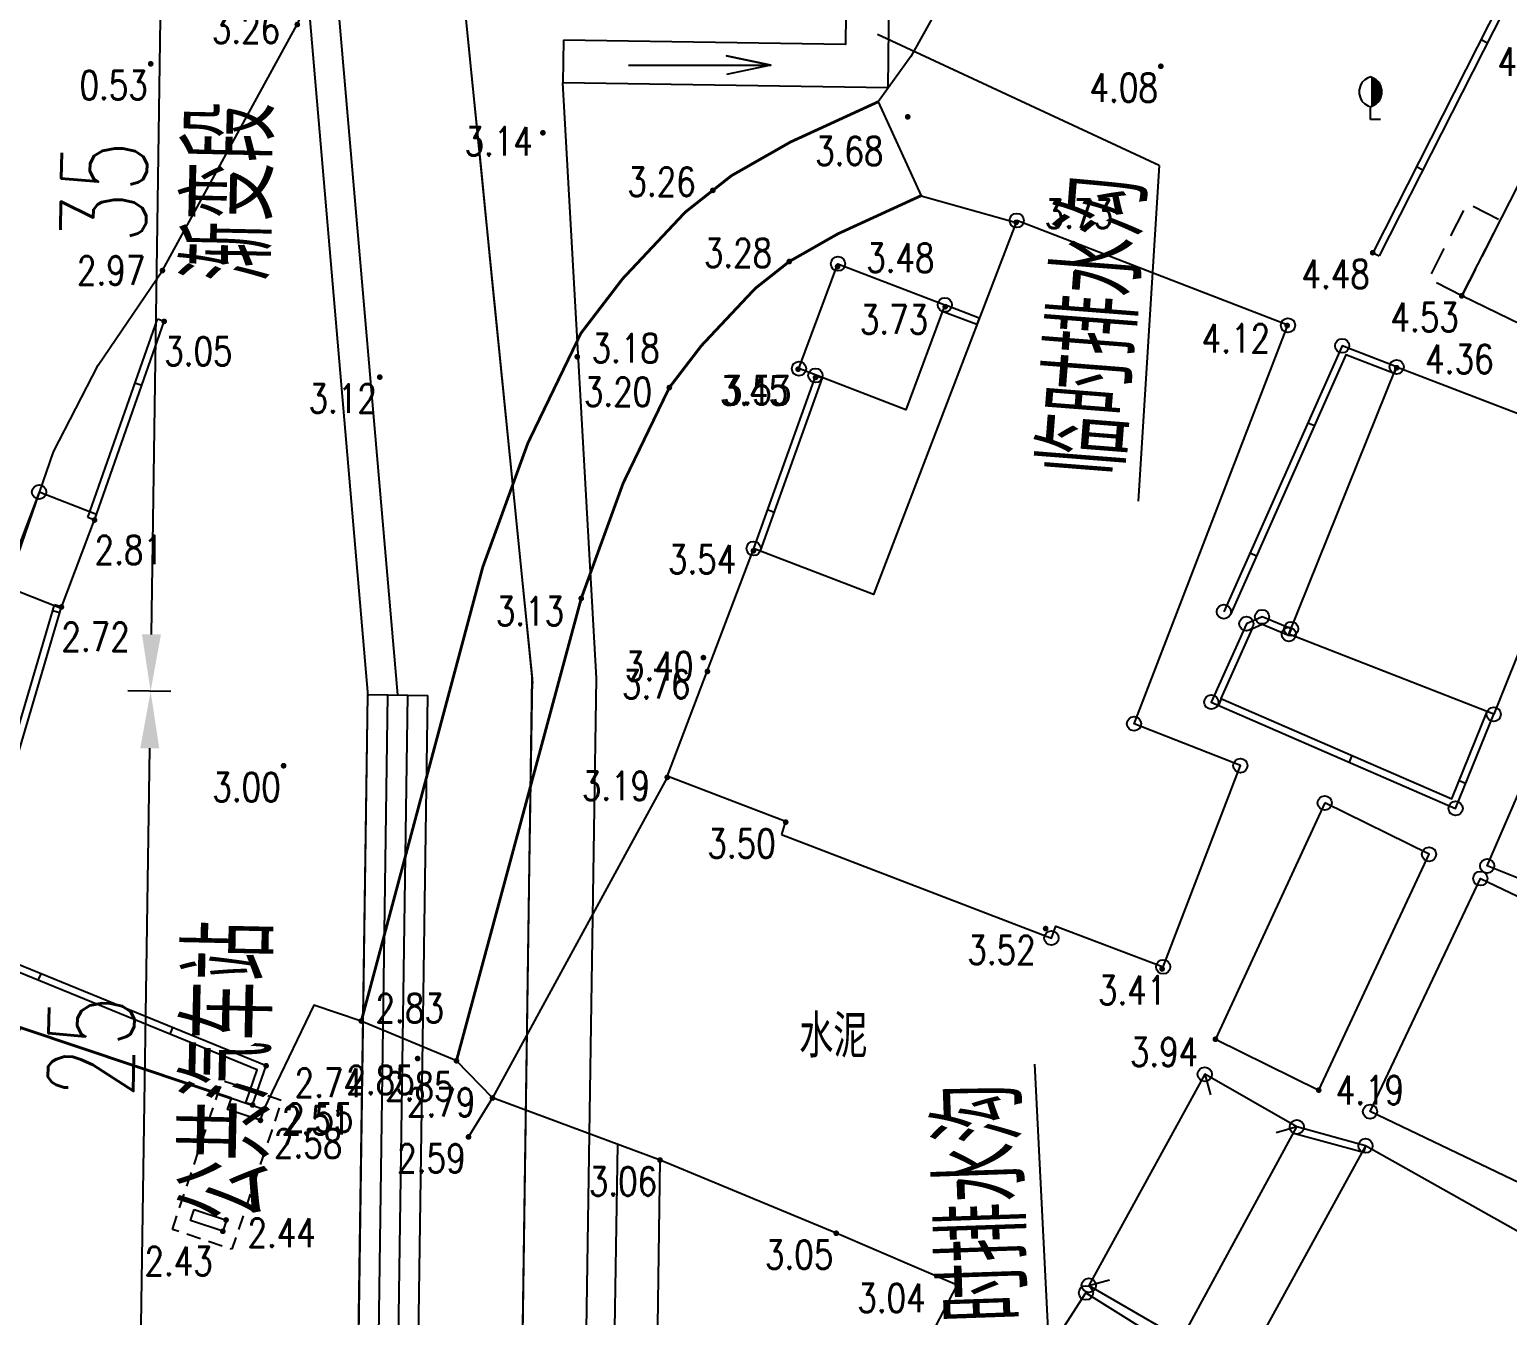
# Model space of a CAD drawing. Extents: x 500036 to 1001740, y 2543128 to 5086681.
# Drawn here: x 500801.1 to 500852.9, y 2544296.9 to 2544342 of the extents above; entities that cross this region are included whole.
import ezdxf
from ezdxf.enums import TextEntityAlignment as Align

# ---------------------------------------------------------------- set-up
doc = ezdxf.new("R2010")
doc.units = 0
doc.header["$LTSCALE"] = 0.5
for name, pattern in [('X14', [1.6, 1, -0.6]), ('X2', [10, 8, -2]), ('X5', [3, 2, -1])]:
    doc.linetypes.add(name, pattern=pattern)
doc.layers.get('0').update_dxf_attribs({"linetype": 'CONTINUOUS', "lineweight": 5})
doc.layers.get('Defpoints').update_dxf_attribs({"linetype": 'CONTINUOUS'})
for name, color, linetype in [('0-文字', 7, 'CONTINUOUS'), ('1-村民住宅', 7, 'CONTINUOUS'), ('GCD', 8, 'CONTINUOUS'), ('LJBX', 7, 'CONTINUOUS'), ('SPX', 4, 'CONTINUOUS'), ('分隔带', 3, 'CONTINUOUS'), ('地形图', 8, 'CONTINUOUS'), ('桥梁', 6, 'CONTINUOUS'), ('流水线', 5, 'CONTINUOUS'), ('路基边线', 1, 'CONTINUOUS'), ('路面边线', 7, 'CONTINUOUS')]:
    doc.layers.add(name, color=color, linetype=linetype)
doc.layers.add('标注', color=4, linetype='CONTINUOUS', lineweight=15)
doc.styles.add('HZ', font='romans.shx', dxfattribs={"width": 0.8, "bigfont": 'hztxt.shx'})
doc.styles.get("Standard").update_dxf_attribs({"font": 'simplex1.shx', "width": 0.7, "bigfont": 'hztxt.shx'})
doc.linetypes.add('10421', pattern='A,2,[150,AAA.SHX,S=1,R=0,X=0,Y=1],1e-11', length=2)
doc.linetypes.add('10422', pattern='A,2,[150,AAA.SHX,S=1,R=0,X=0,Y=1],2,[177,AAA.SHX,S=1,R=0,X=0,Y=0.8],1e-09', length=4)
doc.linetypes.add('1161', pattern='A,0,[149,AAA.SHX,S=0.15,R=0,X=0,Y=0],-1.6', length=1.6)
doc.dimstyles.new('比例1000', dxfattribs={"dimtxt": 3, "dimasz": 2, "dimexe": 0.8, "dimexo": 0.8, "dimgap": 0.4, "dimtad": 1, "dimdsep": 46, "dimtxsty": 'Standard', "dimcen": 0.09, "dimclrd": 256, "dimclre": 256, "dimclrt": 7, "dimadec": 0, "dimazin": 0, "dimtfac": 1, "dimtix": 1, "dimtmove": 0, "dimatfit": 3, "dimfxl": 0, "dimtolj": 1, "dimtzin": 0, "dimarcsym": 0})

# ---------------------------------------------------------------- blocks, each defined once
blk = doc.blocks.new('*D10')
at = {"layer": 'Defpoints', "color": 0}
for p in [(500805.842, 2544353.813), (500807.347, 2544353.791), (500806.827, 2544318.794)]:
    blk.add_point(p, dxfattribs=at)
at = {"layer": '标注', "lineweight": -2}
for p, q in [((500806.547, 2544353.802), (500805.042, 2544353.825)), ((500805.352, 2544320.817), (500805.812, 2544351.813)), ((500806.028, 2544318.806), (500804.523, 2544318.829))]:
    blk.add_line(p, q, dxfattribs=at)
at = {"layer": '标注'}
for points in [[(500805.479, 2544351.818), (500806.146, 2544351.808), (500805.842, 2544353.813)], [(500805.019, 2544320.821), (500805.685, 2544320.812), (500805.322, 2544318.817)]]:
    blk.add_solid(points, dxfattribs=at)
at = {"layer": '标注', "color": 7, "insert": (500803.682, 2544336.343), "char_height": 3, "attachment_point": 5, "rotation": 89.1494}
blk.add_mtext('\\A1;35', dxfattribs=at)
blk = doc.blocks.new('*D13')
at = {"layer": 'Defpoints', "color": 0}
for p in [(500805.322, 2544318.817), (500806.827, 2544318.794), (500806.456, 2544293.797)]:
    blk.add_point(p, dxfattribs=at)
at = {"layer": '标注', "lineweight": -2}
for p, q in [((500806.028, 2544318.806), (500804.523, 2544318.829)), ((500804.981, 2544295.819), (500805.293, 2544316.817)), ((500805.656, 2544293.809), (500804.151, 2544293.831))]:
    blk.add_line(p, q, dxfattribs=at)
at = {"layer": '标注'}
for points in [[(500804.96, 2544316.822), (500805.626, 2544316.812), (500805.322, 2544318.817)], [(500804.648, 2544295.824), (500805.314, 2544295.814), (500804.951, 2544293.82)]]:
    blk.add_solid(points, dxfattribs=at)
at = {"layer": '标注', "color": 7, "insert": (500803.237, 2544306.346), "char_height": 3, "attachment_point": 5, "rotation": 89.1494}
blk.add_mtext('\\A1;25', dxfattribs=at)
blk = doc.blocks.new('*D18')
at = {"layer": 'Defpoints', "color": 0, "linetype": 'ByBlock'}
for p in [(500795.244, 2544494.72), (500765.209, 2544215.553), (500795.314, 2544209.967), (500817.01, 2544201.398), (500790.911, 2544194.774)]:
    blk.add_point(p, dxfattribs=at)
at = {"layer": '标注', "linetype": 'ByBlock', "lineweight": -2}
blk.add_arc((500791.109, 2544208.475), 4.461, 10.6219, 63.2673, dxfattribs=at)
at = {"layer": '标注', "linetype": 'ByBlock'}
for points in [[(500793.037, 2544212.136), (500793.195, 2544212.784), (500791.174, 2544212.936)], [(500795.827, 2544209.284), (500795.161, 2544209.311), (500795.413, 2544207.299)]]:
    blk.add_solid(points, dxfattribs=at)
at = {"layer": '标注', "color": 7, "linetype": 'ByBlock', "insert": (500796.193, 2544212.299), "char_height": 3, "attachment_point": 5, "rotation": 306.9446}
blk.add_mtext('\\A1;104°', dxfattribs=at)
blk = doc.blocks.new('*D33')
at = {"layer": 'Defpoints', "color": 0}
for p in [(500795.428, 2544508.137), (500796.374, 2544402.498), (500771.353, 2544398.58), (500816.348, 2544397.93), (500790.78, 2544186.224)]:
    blk.add_point(p, dxfattribs=at)
at = {"layer": '标注', "lineweight": -2}
blk.add_arc((500793.842, 2544398.255), 4.941, 22.5256, 65.82, dxfattribs=at)
at = {"layer": '标注'}
for points in [[(500795.793, 2544402.438), (500795.938, 2544403.088), (500793.913, 2544403.196)], [(500798.733, 2544400.211), (500798.078, 2544400.086), (500798.782, 2544398.184)]]:
    blk.add_solid(points, dxfattribs=at)
at = {"layer": '标注', "color": 7, "insert": (500798.748, 2544403.022), "char_height": 3, "attachment_point": 5, "rotation": 314.1728}
blk.add_mtext('\\A1;90°', dxfattribs=at)
blk = doc.blocks.new('V4')
for p, q in [((-0.0007, 0.0024), (-0.0008, 0.0021)), ((-0.0008, 0.0021), (-0.0008, 0.0018)), ((-0.0006, 0.0026), (-0.0007, 0.0024)), ((-0.0004, 0.0028), (-0.0006, 0.0026)), ((-0.0002, 0.0029), (-0.0004, 0.0028)), ((0, 0.003), (-0.0002, 0.0029)), ((0.0002, 0.0029), (0, 0.003)), ((0.0001, 0.0029), (0.0001, 0.001)), ((0.0002, 0.0029), (0.0002, 0.001)), ((0.0004, 0.0028), (0.0002, 0.0029)), ((0.0003, 0.0028), (0.0003, 0.0011)), ((0.0004, 0.0028), (0.0004, 0.0011)), ((0.0006, 0.0026), (0.0004, 0.0028)), ((0.0005, 0.0027), (0.0005, 0.0012)), ((0.0006, 0.0026), (0.0006, 0.0013)), ((0.0007, 0.0024), (0.0006, 0.0026)), ((0.0007, 0.0024), (0.0007, 0.0015)), ((0.0008, 0.0021), (0.0007, 0.0024)), ((0.0008, 0.0018), (0.0008, 0.0021)), ((-0.0008, 0.0018), (-0.0007, 0.0015)), ((-0.0007, 0.0015), (-0.0006, 0.0013)), ((-0.0006, 0.0013), (-0.0004, 0.0011)), ((-0.0004, 0.0011), (-0.0002, 0.001)), ((0.0002, 0.001), (0.0004, 0.0011)), ((0.0004, 0.0011), (0.0006, 0.0013)), ((0.0006, 0.0013), (0.0007, 0.0015)), ((0.0007, 0.0015), (0.0008, 0.0018)), ((-0.0002, 0.001), (0, 0.0009)), ((0, 0.0009), (0.0002, 0.001)), ((0, 0), (0, 0.0009)), ((0.0007, 0), (0, 0)), ((0, 0), (0, 0))]:
    blk.add_line(p, q)
blk = doc.blocks.new('GC200')
at = {"linetype": 'Continuous', "const_width": 0.2, "flags": 128}
blk.add_lwpolyline([(-0.1, 0, 1), (0.1, 0, 1)], format="xyb", close=True, dxfattribs=at)

msp = doc.modelspace()

# ---------------------------------------------------------------- linework, layer by layer
at = {"layer": '1-村民住宅', "linetype": 'ByBlock'}
msp.add_line((500812.953, 2544318.657), (500810.383, 2544348.731), dxfattribs=at)
at = {"layer": 'LJBX', "flags": 128}
msp.add_lwpolyline([(500814.232, 2544251.444), (500814.275, 2544254.443), (500814.319, 2544257.443), (500814.362, 2544260.443), (500814.405, 2544263.442), (500814.57, 2544266.434), (500814.811, 2544269.411), (500815.145, 2544272.363), (500815.581, 2544275.285), (500816.28, 2544279.776), (500817.563, 2544288.019), (500818.332, 2544292.965), (500818.546, 2544307.738), (500818.618, 2544312.73), (500818.716, 2544319.271), (500818.379, 2544322.605), (500817.798, 2544328.407), (500817.275, 2544333.62), (500816.915, 2544337.219), (500816.608, 2544340.281), (500816.464, 2544341.712)], dxfattribs=at)
at = {"layer": 'SPX'}
for p, q in [((500819.805, 2544341.664), (500819.782, 2544340.164)), ((500821.554, 2544292.531), (500821.713, 2544302.919)), ((500823.052, 2544292.403), (500823.204, 2544302.366))]:
    msp.add_line(p, q, dxfattribs=at)
at = {"layer": 'SPX', "flags": 128}
for points in [[(500831.521, 2544369.509), (500831.185, 2544339.991), (500819.782, 2544340.164)], [(500815.933, 2544369.126), (500830.014, 2544368.916), (500829.702, 2544341.514), (500819.805, 2544341.664)]]:
    msp.add_lwpolyline(points, dxfattribs=at)
msp.add_lwpolyline([(500816.49, 2544251.913), (500816.538, 2544254.913), (500816.587, 2544257.912), (500816.636, 2544260.912), (500816.629, 2544261.629, -0.034784), (500817.702, 2544274.369), (500820.555, 2544292.616), (500820.962, 2544319.276), (500819.782, 2544340.164)], format="xyb", dxfattribs=at)
at = {"layer": '分隔带'}
msp.add_line((500813.998, 2544318.691), (500811.247, 2544350.541), dxfattribs=at)
at = {"layer": '地形图', "linetype": 'Continuous'}
for p, q in [((500852.005, 2544341.69), (500852.228, 2544341.576)), ((500849.739, 2544337.233), (500849.962, 2544337.119)), ((500848.202, 2544334.209), (500848.425, 2544334.096)), ((500805.798, 2544331.799), (500805.562, 2544331.882)), ((500834.399, 2544331.917), (500834.309, 2544331.684)), ((500849.04, 2544330.2), (500848.95, 2544329.967)), ((500805.009, 2544329.547), (500804.773, 2544329.629)), ((500828.65, 2544329.9), (500828.885, 2544329.816)), ((500845.93, 2544328.243), (500846.159, 2544328.141)), ((500803.356, 2544324.828), (500803.12, 2544324.911)), ((500826.967, 2544325.192), (500827.202, 2544325.108)), ((500843.898, 2544323.675), (500844.127, 2544323.573)), ((500802.192, 2544321.777), (500801.952, 2544321.848)), ((500802.131, 2544321.57), (500801.891, 2544321.641)), ((500845.34, 2544321.01), (500845.245, 2544320.779)), ((500842.801, 2544318.327), (500842.9, 2544318.556)), ((500847.385, 2544316.331), (500847.485, 2544316.56)), ((500851.463, 2544315.579), (500851.231, 2544315.673)), ((500801.465, 2544308.909), (500801.371, 2544308.678)), ((500806.094, 2544307.019), (500806, 2544306.787)), ((500808.901, 2544304.302), (500808.665, 2544304.383)), ((500847.95, 2544302.87), (500847.884, 2544302.629))]:
    msp.add_line(p, q, dxfattribs=at)
at = {"layer": '地形图'}
for p, q in [((500842.31, 2544305.38), (500842.513, 2544304.658)), ((500845.54, 2544303.53), (500844.818, 2544303.325)), ((500838.24, 2544297.97), (500838.963, 2544298.171))]:
    msp.add_line(p, q, dxfattribs=at)
at = {"layer": '地形图', "linetype": '10421', "elevation": 1.608, "flags": 128}
msp.add_lwpolyline([(500862.838, 2544383.764), (500849.873, 2544390.808), (500846.912, 2544392.003), (500842.435, 2544393.883), (500835.403, 2544396.489), (500825.81, 2544400.481), (500824.724, 2544400.999), (500823.871, 2544401.529), (500818.49, 2544405.717), (500817.006, 2544406.688), (500815.89, 2544407.249), (500809.774, 2544409.971), (500809.046, 2544410.1), (500808.301, 2544409.864), (500798.477, 2544400.156), (500787.89, 2544390.853), (500778.257, 2544382.405), (500775.173, 2544378.497), (500773.533, 2544375.484), (500772.246, 2544372.09), (500769.999, 2544365.918), (500769.488, 2544362.749), (500769.488, 2544362.749), (500769.295, 2544359.961), (500770.766, 2544350.915), (500771.216, 2544349.569), (500771.6, 2544348.604), (500772.591, 2544347.544), (500774.264, 2544346.135), (500779.556, 2544342.391), (500782.14, 2544340.686), (500791.823, 2544336.314), (500792.144, 2544335.952), (500792.361, 2544335.45), (500792.415, 2544334.807), (500792.291, 2544333.852), (500788.186, 2544319.304), (500788.225, 2544318.119), (500788.69, 2544317.289), (500794.793, 2544312.859), (500796.661, 2544311.334), (500797.758, 2544311.271), (500798.257, 2544311.43), (500798.573, 2544312.214), (500800.317, 2544322.567), (500801.915, 2544327.216), (500803.487, 2544330.264), (500805.737, 2544333.583), (500810.47, 2544342.214), (500812.261, 2544345.879), (500816.075, 2544354.173), (500816.626, 2544354.829), (500817.243, 2544355.253), (500817.843, 2544355.272), (500818.449, 2544355.084), (500821.652, 2544353.077), (500822.948, 2544352.146), (500824.781, 2544350.778), (500829.43, 2544346.803), (500830.76, 2544346.134), (500832.047, 2544346.373), (500833.135, 2544347.072), (500834.942, 2544348.807), (500842.144, 2544356.272), (500843.276, 2544357.582), (500843.495, 2544358.056), (500843.632, 2544358.703), (500843.678, 2544359.499), (500843.244, 2544360.556), (500842.881, 2544361.615), (500843.064, 2544362.655), (500844.286, 2544363.97), (500845.886, 2544365.64), (500847.142, 2544366.099), (500852.175, 2544367.081), (500856.478, 2544368.293), (500859.066, 2544369.285), (500864.395, 2544371.777), (500866.668, 2544373.947), (500867.522, 2544378.827), (500866.35, 2544381.545), (500864.57, 2544383.045)], close=True, dxfattribs=at)
at = {"layer": '地形图', "linetype": '1161', "flags": 128}
for points in [[(500835.427, 2544348.083), (500833.123, 2544345.786), (500833.122, 2544343.12), (500832, 2544341.088), (500830.845, 2544339.502), (500832.356, 2544336.21), (500835.692, 2544335.27)], [(500823.451, 2544315.799), (500817.319, 2544304.547), (500816.053, 2544305.853), (500812.715, 2544307.248), (500811.046, 2544307.808), (500809.293, 2544304.154)]]:
    msp.add_lwpolyline(points, dxfattribs=at)
at = {"layer": '地形图', "linetype": 'Continuous', "flags": 128}
for points in [[(500855.829, 2544341.51), (500852.689, 2544343.035), (500848.202, 2544334.209)], [(500855.72, 2544341.285), (500852.801, 2544342.703), (500848.425, 2544334.096)], [(500803.12, 2544324.911), (500805.562, 2544331.882)], [(500808.665, 2544304.383), (500809.062, 2544305.537), (500798.415, 2544309.885), (500801.952, 2544321.848)]]:
    msp.add_lwpolyline(points, dxfattribs=at)
for points in [[(500858.411, 2544329.258), (500851.327, 2544332.696), (500855.829, 2544341.51), (500862.84, 2544337.929)], [(500808.155, 2544304.536), (500809.293, 2544304.154), (500809.163, 2544303.766), (500808.025, 2544304.147)]]:
    msp.add_lwpolyline(points, close=True, dxfattribs=at)
at = {"layer": '地形图', "linetype": 'X2', "const_width": 0.1, "flags": 128}
msp.add_lwpolyline([(500812.715, 2544307.248), (500816.975, 2544323.172), (500818.562, 2544327.534), (500820.422, 2544331.384), (500821.883, 2544333.293), (500824.082, 2544335.632), (500825.702, 2544336.911), (500827.778, 2544338.094), (500830.845, 2544339.502)], dxfattribs=at)
at = {"layer": '地形图', "linetype": 'Continuous', "const_width": 0.1, "elevation": 2.849, "flags": 128}
msp.add_lwpolyline([(500816.053, 2544305.853), (500820.432, 2544322.079), (500821.903, 2544326.123), (500823.523, 2544329.476), (500824.648, 2544330.946), (500826.537, 2544332.955), (500827.732, 2544333.899), (500829.434, 2544334.869), (500832.356, 2544336.21)], dxfattribs=at)
at = {"layer": '地形图', "linetype": 'X5', "flags": 128}
msp.add_lwpolyline([(500851.327, 2544332.696), (500850.169, 2544333.287), (500851.524, 2544335.939), (500852.681, 2544335.348)], close=True, dxfattribs=at)
at = {"layer": '地形图', "linetype": 'Continuous'}
for points in [[(500827.46, 2544313.79), (500836.93, 2544310.16), (500837.089, 2544310.578), (500840.85, 2544309.15), (500843.56, 2544316.21), (500839.83, 2544317.68), (500845.23, 2544331.66), (500835.71, 2544335.34), (500830.683, 2544322.22), (500826.48, 2544323.83), (500823.45, 2544315.85), (500827.6, 2544314.26)], [(500828.07, 2544330.14), (500829.44, 2544333.82), (500833.19, 2544332.38), (500831.82, 2544328.7)], [(500845.26, 2544320.82), (500849.04, 2544330.2), (500856.23, 2544327.44), (500852.45, 2544318.01)], [(500801.41, 2544325.81), (500800.17, 2544322.53), (500802.18, 2544321.74), (500803.42, 2544325.02)], [(500846.52, 2544314.9), (500842.682, 2544306.609), (500846.308, 2544304.824), (500850.18, 2544313.1)], [(500856.15, 2544300.22), (500848.11, 2544304.07), (500851.98, 2544312.25), (500860.02, 2544308.41)], [(500843.59, 2544294.92), (500850.93, 2544290.76), (500855.3, 2544298.74), (500847.95, 2544302.87)], [(500832.69, 2544289.24), (500838.14, 2544297.71), (500841.26, 2544295.76), (500835.81, 2544287.29)]]:
    msp.add_lwpolyline(points, close=True, dxfattribs=at)
for points in [[(500834.309, 2544331.684), (500833.101, 2544332.147)], [(500834.399, 2544331.917), (500833.19, 2544332.38)], [(500849.04, 2544330.2), (500847.13, 2544330.94), (500842.98, 2544321.61)], [(500848.95, 2544329.967), (500847.262, 2544330.621), (500843.208, 2544321.508)], [(500828.65, 2544329.9), (500826.48, 2544323.83)], [(500828.885, 2544329.816), (500826.715, 2544323.746)], [(500845.34, 2544321.01), (500844.32, 2544321.43), (500843.77, 2544321.19), (500842.54, 2544318.44), (500851.11, 2544314.71), (500852.45, 2544318.01)], [(500845.245, 2544320.779), (500844.323, 2544321.158), (500843.959, 2544321), (500842.871, 2544318.568), (500850.975, 2544315.042), (500852.218, 2544318.104)], [(500858.323, 2544315.163), (500860.37, 2544320.21), (500864.19, 2544318.67), (500860.43, 2544309.4), (500856.61, 2544310.94), (500852.22, 2544312.69), (500854.04, 2544316.9), (500858.323, 2544315.163)], [(500841.49, 2544296.08), (500845.54, 2544303.53), (500842.31, 2544305.38), (500838.24, 2544297.97), (500841.49, 2544296.08)], [(500847.884, 2544302.629), (500845.474, 2544303.289)], [(500847.95, 2544302.87), (500845.54, 2544303.53)]]:
    msp.add_lwpolyline(points, dxfattribs=at)
at = {"layer": '地形图', "linetype": 'Continuous', "flags": 128}
for points, elevation in [([(500803.356, 2544324.828), (500805.798, 2544331.799)], 2.809), ([(500808.901, 2544304.302), (500809.375, 2544305.679), (500798.718, 2544310.031), (500802.192, 2544321.777)], 2.576)]:
    msp.add_lwpolyline(points, dxfattribs=dict(at, elevation=elevation))
at = {"layer": '地形图', "linetype": 'Continuous', "const_width": 0.1, "flags": 128}
msp.add_lwpolyline([(500795.588, 2544297.774), (500800.754, 2544307.018), (500808.155, 2544304.536)], dxfattribs=at)
at = {"layer": '地形图', "linetype": 'X14', "flags": 128}
msp.add_lwpolyline([(500806.085, 2544299.937), (500807.84, 2544305.169), (500809.926, 2544304.469), (500808.171, 2544299.237)], close=True, dxfattribs=at)
at = {"layer": '地形图', "linetype": '10422', "flags": 128}
msp.add_lwpolyline([(500830.258, 2544291.497), (500833.619, 2544297.981), (500829.379, 2544299.8), (500823.196, 2544302.369), (500817.319, 2544304.547), (500816.475, 2544303.181)], dxfattribs=at)
at = {"layer": '地形图', "linetype": 'Continuous', "elevation": 2.43, "flags": 128}
msp.add_lwpolyline([(500806.849, 2544300.64), (500807.986, 2544300.258), (500807.856, 2544299.87), (500806.718, 2544300.252)], close=True, dxfattribs=at)
at = {"layer": '地形图'}
for centre in [(500835.71, 2544335.34), (500829.44, 2544333.82), (500833.19, 2544332.38), (500845.23, 2544331.66), (500847.13, 2544330.94), (500828.07, 2544330.14), (500828.65, 2544329.9), (500849.04, 2544330.2), (500801.41, 2544325.81), (500826.48, 2544323.83), (500842.98, 2544321.61), (500843.77, 2544321.19), (500844.32, 2544321.43), (500845.34, 2544321.01), (500845.26, 2544320.82), (500842.54, 2544318.44), (500852.45, 2544318.01), (500839.83, 2544317.68), (500843.56, 2544316.21), (500846.52, 2544314.9), (500851.11, 2544314.71), (500850.18, 2544313.1), (500852.22, 2544312.69), (500851.98, 2544312.25), (500836.93, 2544310.16), (500840.85, 2544309.15), (500842.31, 2544305.38), (500848.11, 2544304.07), (500845.54, 2544303.53), (500847.95, 2544302.87), (500838.14, 2544297.71), (500838.24, 2544297.97)]:
    msp.add_circle(centre, 0.25, dxfattribs=at)
at = {"layer": '桥梁', "color": 7}
for p, q in [((500840.706, 2544337.272), (500830.826, 2544341.861)), ((500840.706, 2544337.272), (500839.968, 2544325.488)), ((500836.335, 2544305.735), (500836.964, 2544293.138))]:
    msp.add_line(p, q, dxfattribs=at)
at = {"layer": '流水线', "flags": 128}
msp.add_lwpolyline([(500822.088, 2544340.785), (500827.088, 2544340.79), (500825.523, 2544341.121), (500827.088, 2544340.79), (500825.523, 2544340.456)], dxfattribs=at)
at = {"layer": '路基边线'}
for p, q in [((500818.731, 2544319.1), (500816.17, 2544344.647)), ((500818.332, 2544292.963), (500818.713, 2544319.309))]:
    msp.add_line(p, q, dxfattribs=at)
at = {"layer": '路面边线'}
msp.add_line((500812.948, 2544318.706), (500815.048, 2544318.676), dxfattribs=at)
at = {"layer": '路面边线', "flags": 128}
for points in [[(500812.587, 2544293.709), (500812.948, 2544318.706)], [(500812.59, 2544293.709), (500812.948, 2544318.706)], [(500813.29, 2544293.699), (500813.648, 2544318.696)], [(500813.99, 2544293.689), (500814.348, 2544318.686)], [(500814.687, 2544293.679), (500815.048, 2544318.676)]]:
    msp.add_lwpolyline(points, dxfattribs=at)

# ---------------------------------------------------------------- block references
at = {"layer": '地形图', "linetype": 'Continuous'}
ref = msp.add_blockref('GC200', (500810.47, 2544342.214, 3.259), dxfattribs=dict(at, xscale=0.5, yscale=0.5, zscale=0.5))
ref.add_attrib('height', '3.26', dxfattribs={"layer": 'GCD', "linetype": 'Continuous', "height": 1, "style": 'HZ', "width": 0.8}).set_placement((500807.47, 2544342.064, 3.26), align=Align.MIDDLE_LEFT)
ref = msp.add_blockref('GC200', (500855.829, 2544341.51, 4.363), dxfattribs=dict(at, xscale=0.5, yscale=0.5, zscale=0.5))
ref.add_attrib('height', '4.36', dxfattribs={"layer": 'GCD', "linetype": 'Continuous', "height": 1, "style": 'HZ', "width": 0.8}).set_placement((500852.579, 2544340.91, 4.36), align=Align.MIDDLE_LEFT)
ref = msp.add_blockref('GC200', (500805.325, 2544340.836, 0.528), dxfattribs=dict(at, xscale=0.5, yscale=0.5, zscale=0.5))
ref.add_attrib('height', '0.53', dxfattribs={"layer": 'GCD', "linetype": 'Continuous', "height": 1, "style": 'HZ', "width": 0.8}).set_placement((500802.825, 2544340.086, 0.53), align=Align.MIDDLE_LEFT)
ref = msp.add_blockref('GC200', (500840.767, 2544340.75, 4.084), dxfattribs=dict(at, xscale=0.5, yscale=0.5, zscale=0.5))
ref.add_attrib('height', '4.08', dxfattribs={"layer": 'GCD', "linetype": 'Continuous', "height": 1, "style": 'HZ', "width": 0.8}).set_placement((500838.267, 2544340, 4.08), align=Align.MIDDLE_LEFT)
at = {"layer": '地形图', "linetype": 'Continuous', "xscale": 500, "yscale": 500, "zscale": 500}
msp.add_blockref('V4', (500848.124, 2544338.879), dxfattribs=at)
at = {"layer": '地形图', "linetype": 'Continuous'}
ref = msp.add_blockref('GC200', (500831.887, 2544338.975, 3.68), dxfattribs=dict(at, xscale=0.5, yscale=0.5, zscale=0.5))
ref.add_attrib('height', '3.68', dxfattribs={"layer": 'GCD', "linetype": 'Continuous', "height": 1, "style": 'HZ', "width": 0.8}).set_placement((500828.637, 2544337.775, 3.68), align=Align.MIDDLE_LEFT)
ref = msp.add_blockref('GC200', (500819.086, 2544338.417, 3.144), dxfattribs=dict(at, xscale=0.5, yscale=0.5, zscale=0.5))
ref.add_attrib('height', '3.14', dxfattribs={"layer": 'GCD', "linetype": 'Continuous', "height": 1, "style": 'HZ', "width": 0.8}).set_placement((500816.336, 2544338.117, 3.14), align=Align.MIDDLE_LEFT)
ref = msp.add_blockref('GC200', (500825.051, 2544336.397, 3.261), dxfattribs=dict(at, xscale=0.5, yscale=0.5, zscale=0.5))
ref.add_attrib('height', '3.26', dxfattribs={"layer": 'GCD', "linetype": 'Continuous', "height": 1, "style": 'HZ', "width": 0.8}).set_placement((500822.051, 2544336.697, 3.26), align=Align.MIDDLE_LEFT)
ref = msp.add_blockref('GC200', (500835.692, 2544335.27, 3.732), dxfattribs=dict(at, xscale=0.5, yscale=0.5, zscale=0.5))
ref.add_attrib('height', '3.73', dxfattribs={"layer": 'GCD', "linetype": 'Continuous', "height": 1, "style": 'HZ', "width": 0.8}).set_placement((500836.692, 2544335.57, 3.73), align=Align.MIDDLE_LEFT)
ref = msp.add_blockref('GC200', (500827.732, 2544333.899, 3.276), dxfattribs=dict(at, xscale=0.5, yscale=0.5, zscale=0.5))
ref.add_attrib('height', '3.28', dxfattribs={"layer": 'GCD', "linetype": 'Continuous', "height": 1, "style": 'HZ', "width": 0.8}).set_placement((500824.732, 2544334.199, 3.28), align=Align.MIDDLE_LEFT)
ref = msp.add_blockref('GC200', (500829.428, 2544333.726, 3.477), dxfattribs=dict(at, xscale=0.5, yscale=0.5, zscale=0.5))
ref.add_attrib('height', '3.48', dxfattribs={"layer": 'GCD', "linetype": 'Continuous', "height": 1, "style": 'HZ', "width": 0.8}).set_placement((500830.428, 2544334.026, 3.48), align=Align.MIDDLE_LEFT)
ref = msp.add_blockref('GC200', (500848.202, 2544334.209, 4.48), dxfattribs=dict(at, xscale=0.5, yscale=0.5, zscale=0.5))
ref.add_attrib('height', '4.48', dxfattribs={"layer": 'GCD', "linetype": 'Continuous', "height": 1, "style": 'HZ', "width": 0.8}).set_placement((500845.702, 2544333.459, 4.48), align=Align.MIDDLE_LEFT)
ref = msp.add_blockref('GC200', (500805.737, 2544333.583, 2.965), dxfattribs=dict(at, xscale=0.5, yscale=0.5, zscale=0.5))
ref.add_attrib('height', '2.97', dxfattribs={"layer": 'GCD', "linetype": 'Continuous', "height": 1, "style": 'HZ', "width": 0.8}).set_placement((500802.737, 2544333.583, 2.97), align=Align.MIDDLE_LEFT)
ref = msp.add_blockref('GC200', (500851.327, 2544332.696, 4.532), dxfattribs=dict(at, xscale=0.5, yscale=0.5, zscale=0.5))
ref.add_attrib('height', '4.53', dxfattribs={"layer": 'GCD', "linetype": 'Continuous', "height": 1, "style": 'HZ', "width": 0.8}).set_placement((500848.827, 2544331.946, 4.53), align=Align.MIDDLE_LEFT)
ref = msp.add_blockref('GC200', (500833.204, 2544332.314, 3.727), dxfattribs=dict(at, xscale=0.5, yscale=0.5, zscale=0.5))
ref.add_attrib('height', '3.73', dxfattribs={"layer": 'GCD', "linetype": 'Continuous', "height": 1, "style": 'HZ', "width": 0.8}).set_placement((500830.204, 2544331.864, 3.73), align=Align.MIDDLE_LEFT)
ref = msp.add_blockref('GC200', (500805.798, 2544331.799, 3.052), dxfattribs=dict(at, xscale=0.5, yscale=0.5, zscale=0.5))
ref.add_attrib('height', '3.05', dxfattribs={"layer": 'GCD', "linetype": 'Continuous', "height": 1, "style": 'HZ', "width": 0.8}).set_placement((500805.798, 2544330.749, 3.05), align=Align.MIDDLE_LEFT)
ref = msp.add_blockref('GC200', (500845.202, 2544331.654, 4.12), dxfattribs=dict(at, xscale=0.5, yscale=0.5, zscale=0.5))
ref.add_attrib('height', '4.12', dxfattribs={"layer": 'GCD', "linetype": 'Continuous', "height": 1, "style": 'HZ', "width": 0.8}).set_placement((500842.202, 2544331.204, 4.12), align=Align.MIDDLE_LEFT)
ref = msp.add_blockref('GC200', (500820.292, 2544330.557, 3.175), dxfattribs=dict(at, xscale=0.5, yscale=0.5, zscale=0.5))
ref.add_attrib('height', '3.18', dxfattribs={"layer": 'GCD', "linetype": 'Continuous', "height": 1, "style": 'HZ', "width": 0.8}).set_placement((500820.792, 2544330.857, 3.18), align=Align.MIDDLE_LEFT)
ref = msp.add_blockref('GC200', (500849.045, 2544330.172, 4.361), dxfattribs=dict(at, xscale=0.5, yscale=0.5, zscale=0.5))
ref.add_attrib('height', '4.36', dxfattribs={"layer": 'GCD', "linetype": 'Continuous', "height": 1, "style": 'HZ', "width": 0.8}).set_placement((500850.045, 2544330.472, 4.36), align=Align.MIDDLE_LEFT)
ref = msp.add_blockref('GC200', (500828.042, 2544330.12, 3.452), dxfattribs=dict(at, xscale=0.5, yscale=0.5, zscale=0.5))
ref.add_attrib('height', '3.45', dxfattribs={"layer": 'GCD', "linetype": 'Continuous', "height": 1, "style": 'HZ', "width": 0.8}).set_placement((500825.292, 2544329.37, 3.45), align=Align.MIDDLE_LEFT)
ref = msp.add_blockref('GC200', (500813.362, 2544329.843, 3.123), dxfattribs=dict(at, xscale=0.5, yscale=0.5, zscale=0.5))
ref.add_attrib('height', '3.12', dxfattribs={"layer": 'GCD', "linetype": 'Continuous', "height": 1, "style": 'HZ', "width": 0.8}).set_placement((500810.862, 2544329.093, 3.12), align=Align.MIDDLE_LEFT)
ref = msp.add_blockref('GC200', (500823.523, 2544329.476, 3.195), dxfattribs=dict(at, xscale=0.5, yscale=0.5, zscale=0.5))
ref.add_attrib('height', '3.20', dxfattribs={"layer": 'GCD', "linetype": 'Continuous', "height": 1, "style": 'HZ', "width": 0.8}).set_placement((500820.523, 2544329.326, 3.2), align=Align.MIDDLE_LEFT)
ref = msp.add_blockref('GC200', (500828.652, 2544329.83, 3.534), dxfattribs=dict(at, xscale=0.5, yscale=0.5, zscale=0.5))
ref.add_attrib('height', '3.53', dxfattribs={"layer": 'GCD', "linetype": 'Continuous', "height": 1, "style": 'HZ', "width": 0.8}).set_placement((500825.402, 2544329.38, 3.53), align=Align.MIDDLE_LEFT)
ref = msp.add_blockref('GC200', (500803.356, 2544324.828, 2.809), dxfattribs=dict(at, xscale=0.5, yscale=0.5, zscale=0.5))
ref.add_attrib('height', '2.81', dxfattribs={"layer": 'GCD', "linetype": 'Continuous', "height": 1, "style": 'HZ', "width": 0.8}).set_placement((500803.356, 2544323.778, 2.81), align=Align.MIDDLE_LEFT)
ref = msp.add_blockref('GC200', (500826.473, 2544323.746, 3.535), dxfattribs=dict(at, xscale=0.5, yscale=0.5, zscale=0.5))
ref.add_attrib('height', '3.54', dxfattribs={"layer": 'GCD', "linetype": 'Continuous', "height": 1, "style": 'HZ', "width": 0.8}).set_placement((500823.473, 2544323.446, 3.54), align=Align.MIDDLE_LEFT)
ref = msp.add_blockref('GC200', (500802.192, 2544321.777, 2.723), dxfattribs=dict(at, xscale=0.5, yscale=0.5, zscale=0.5))
ref.add_attrib('height', '2.72', dxfattribs={"layer": 'GCD', "linetype": 'Continuous', "height": 1, "style": 'HZ', "width": 0.8}).set_placement((500802.192, 2544320.727, 2.72), align=Align.MIDDLE_LEFT)
ref = msp.add_blockref('GC200', (500820.432, 2544322.079, 3.134), dxfattribs=dict(at, xscale=0.5, yscale=0.5, zscale=0.5))
ref.add_attrib('height', '3.13', dxfattribs={"layer": 'GCD', "linetype": 'Continuous', "height": 1, "style": 'HZ', "width": 0.8}).set_placement((500817.432, 2544321.629, 3.13), align=Align.MIDDLE_LEFT)
ref = msp.add_blockref('GC200', (500824.718, 2544319.999, 3.403), dxfattribs=dict(at, xscale=0.5, yscale=0.5, zscale=0.5))
ref.add_attrib('height', '3.40', dxfattribs={"layer": 'GCD', "linetype": 'Continuous', "height": 1, "style": 'HZ', "width": 0.8}).set_placement((500821.968, 2544319.699, 3.4), align=Align.MIDDLE_LEFT)
ref = msp.add_blockref('GC200', (500824.861, 2544319.514, 3.758), dxfattribs=dict(at, xscale=0.5, yscale=0.5, zscale=0.5))
ref.add_attrib('height', '3.76', dxfattribs={"layer": 'GCD', "linetype": 'Continuous', "height": 1, "style": 'HZ', "width": 0.8}).set_placement((500821.861, 2544319.064, 3.76), align=Align.MIDDLE_LEFT)
ref = msp.add_blockref('GC200', (500809.989, 2544316.206, 2.996), dxfattribs=dict(at, xscale=0.5, yscale=0.5, zscale=0.5))
ref.add_attrib('height', '3.00', dxfattribs={"layer": 'GCD', "linetype": 'Continuous', "height": 1, "style": 'HZ', "width": 0.8}).set_placement((500807.489, 2544315.456, 3), align=Align.MIDDLE_LEFT)
ref = msp.add_blockref('GC200', (500823.451, 2544315.799, 3.192), dxfattribs=dict(at, xscale=0.5, yscale=0.5, zscale=0.5))
ref.add_attrib('height', '3.19', dxfattribs={"layer": 'GCD', "linetype": 'Continuous', "height": 1, "style": 'HZ', "width": 0.8}).set_placement((500820.451, 2544315.499, 3.19), align=Align.MIDDLE_LEFT)
ref = msp.add_blockref('GC200', (500827.606, 2544314.226, 3.498), dxfattribs=dict(at, xscale=0.5, yscale=0.5, zscale=0.5))
ref.add_attrib('height', '3.50', dxfattribs={"layer": 'GCD', "linetype": 'Continuous', "height": 1, "style": 'HZ', "width": 0.8}).set_placement((500824.856, 2544313.476, 3.5), align=Align.MIDDLE_LEFT)
ref = msp.add_blockref('GC200', (500836.727, 2544310.49, 3.522), dxfattribs=dict(at, xscale=0.5, yscale=0.5, zscale=0.5))
ref.add_attrib('height', '3.52', dxfattribs={"layer": 'GCD', "linetype": 'Continuous', "height": 1, "style": 'HZ', "width": 0.8}).set_placement((500833.977, 2544309.74, 3.52), align=Align.MIDDLE_LEFT)
ref = msp.add_blockref('GC200', (500840.813, 2544309.078, 3.413), dxfattribs=dict(at, xscale=0.5, yscale=0.5, zscale=0.5))
ref.add_attrib('height', '3.41', dxfattribs={"layer": 'GCD', "linetype": 'Continuous', "height": 1, "style": 'HZ', "width": 0.8}).set_placement((500838.563, 2544308.328, 3.41), align=Align.MIDDLE_LEFT)
ref = msp.add_blockref('GC200', (500812.715, 2544307.248, 2.829), dxfattribs=dict(at, xscale=0.5, yscale=0.5, zscale=0.5))
ref.add_attrib('height', '2.83', dxfattribs={"layer": 'GCD', "linetype": 'Continuous', "height": 1, "style": 'HZ', "width": 0.8}).set_placement((500813.215, 2544307.698, 2.83), align=Align.MIDDLE_LEFT)
ref = msp.add_blockref('GC200', (500842.682, 2544306.609, 3.944), dxfattribs=dict(at, xscale=0.5, yscale=0.5, zscale=0.5))
ref.add_attrib('height', '3.94', dxfattribs={"layer": 'GCD', "linetype": 'Continuous', "height": 1, "style": 'HZ', "width": 0.8}).set_placement((500839.682, 2544306.159, 3.94), align=Align.MIDDLE_LEFT)
ref = msp.add_blockref('GC200', (500809.375, 2544305.679, 2.744), dxfattribs=dict(at, xscale=0.5, yscale=0.5, zscale=0.5))
ref.add_attrib('height', '2.74', dxfattribs={"layer": 'GCD', "linetype": 'Continuous', "height": 1, "style": 'HZ', "width": 0.8}).set_placement((500810.375, 2544305.079, 2.74), align=Align.MIDDLE_LEFT)
ref = msp.add_blockref('GC200', (500814.691, 2544305.93, 2.849), dxfattribs=dict(at, xscale=0.5, yscale=0.5, zscale=0.5))
ref.add_attrib('height', '2.85', dxfattribs={"layer": 'GCD', "linetype": 'Continuous', "height": 1, "style": 'HZ', "width": 0.8}).set_placement((500812.191, 2544305.18, 2.85), align=Align.MIDDLE_LEFT)
ref = msp.add_blockref('GC200', (500816.053, 2544305.853, 2.849), dxfattribs=dict(at, xscale=0.5, yscale=0.5, zscale=0.5))
ref.add_attrib('height', '2.85', dxfattribs={"layer": 'GCD', "linetype": 'Continuous', "height": 1, "style": 'HZ', "width": 0.8}).set_placement((500813.553, 2544304.953, 2.85), align=Align.MIDDLE_LEFT)
ref = msp.add_blockref('GC200', (500846.308, 2544304.824, 4.194), dxfattribs=dict(at, xscale=0.5, yscale=0.5, zscale=0.5))
ref.add_attrib('height', '4.19', dxfattribs={"layer": 'GCD', "linetype": 'Continuous', "height": 1, "style": 'HZ', "width": 0.8}).set_placement((500846.908, 2544304.824, 4.194), align=Align.MIDDLE_LEFT)
ref = msp.add_blockref('GC200', (500817.319, 2544304.547, 2.785), dxfattribs=dict(at, xscale=0.5, yscale=0.5, zscale=0.5))
ref.add_attrib('height', '2.79', dxfattribs={"layer": 'GCD', "linetype": 'Continuous', "height": 1, "style": 'HZ', "width": 0.8}).set_placement((500814.319, 2544304.397, 2.79), align=Align.MIDDLE_LEFT)
ref = msp.add_blockref('GC200', (500808.901, 2544304.302, 2.576), dxfattribs=dict(at, xscale=0.5, yscale=0.5, zscale=0.5))
ref.add_attrib('height', '2.58', dxfattribs={"layer": 'GCD', "linetype": 'Continuous', "height": 1, "style": 'HZ', "width": 0.8}).set_placement((500809.651, 2544302.952, 2.58), align=Align.MIDDLE_LEFT)
ref = msp.add_blockref('GC200', (500809.174, 2544303.762, 2.514), dxfattribs=dict(at, xscale=0.5, yscale=0.5, zscale=0.5))
ref.add_attrib('height', '2.51', dxfattribs={"layer": 'GCD', "linetype": 'Continuous', "height": 1, "style": 'HZ', "width": 0.8}).set_placement((500809.924, 2544303.762, 2.51), align=Align.MIDDLE_LEFT)
ref = msp.add_blockref('GC200', (500809.293, 2544304.154, 2.55), dxfattribs=dict(at, xscale=0.5, yscale=0.5, zscale=0.5))
ref.add_attrib('height', '2.55', dxfattribs={"layer": 'GCD', "linetype": 'Continuous', "height": 1, "style": 'HZ', "width": 0.8}).set_placement((500810.043, 2544303.854, 2.55), align=Align.MIDDLE_LEFT)
ref = msp.add_blockref('GC200', (500816.475, 2544303.181, 2.587), dxfattribs=dict(at, xscale=0.5, yscale=0.5, zscale=0.5))
ref.add_attrib('height', '2.59', dxfattribs={"layer": 'GCD', "linetype": 'Continuous', "height": 1, "style": 'HZ', "width": 0.8}).set_placement((500813.975, 2544302.431, 2.59), align=Align.MIDDLE_LEFT)
ref = msp.add_blockref('GC200', (500823.196, 2544302.369, 3.062), dxfattribs=dict(at, xscale=0.5, yscale=0.5, zscale=0.5))
ref.add_attrib('height', '3.06', dxfattribs={"layer": 'GCD', "linetype": 'Continuous', "height": 1, "style": 'HZ', "width": 0.8}).set_placement((500820.696, 2544301.619, 3.06), align=Align.MIDDLE_LEFT)
ref = msp.add_blockref('GC200', (500807.856, 2544299.87, 2.43), dxfattribs=dict(at, xscale=0.5, yscale=0.5, zscale=0.5))
ref.add_attrib('height', '2.43', dxfattribs={"layer": 'GCD', "linetype": 'Continuous', "height": 1, "style": 'HZ', "width": 0.8}).set_placement((500805.106, 2544298.82, 2.43), align=Align.MIDDLE_LEFT)
ref = msp.add_blockref('GC200', (500807.97, 2544300.266, 2.437), dxfattribs=dict(at, xscale=0.5, yscale=0.5, zscale=0.5))
ref.add_attrib('height', '2.44', dxfattribs={"layer": 'GCD', "linetype": 'Continuous', "height": 1, "style": 'HZ', "width": 0.8}).set_placement((500808.72, 2544299.816, 2.44), align=Align.MIDDLE_LEFT)
ref = msp.add_blockref('GC200', (500829.379, 2544299.8, 3.047), dxfattribs=dict(at, xscale=0.5, yscale=0.5, zscale=0.5))
ref.add_attrib('height', '3.05', dxfattribs={"layer": 'GCD', "linetype": 'Continuous', "height": 1, "style": 'HZ', "width": 0.8}).set_placement((500826.879, 2544299.05, 3.05), align=Align.MIDDLE_LEFT)
ref = msp.add_blockref('GC200', (500833.619, 2544297.981, 3.044), dxfattribs=dict(at, xscale=0.5, yscale=0.5, zscale=0.5))
ref.add_attrib('height', '3.04', dxfattribs={"layer": 'GCD', "linetype": 'Continuous', "height": 1, "style": 'HZ', "width": 0.8}).set_placement((500830.119, 2544297.531, 3.04), align=Align.MIDDLE_LEFT)

# ---------------------------------------------------------------- texts
at = {"layer": '0-文字', "width": 0.7}
msp.add_text('渐变段', height=3, rotation=88.7567, dxfattribs=at).set_placement((500809.542, 2544333.173))
at = {"layer": '0-文字', "ltscale": 1000, "width": 0.7}
msp.add_text('公共汽车站', height=3, rotation=88.7567, dxfattribs=at).set_placement((500808.156, 2544310.758), align=Align.MIDDLE_RIGHT)
at = {"layer": '地形图', "linetype": 'Continuous', "style": 'HZ', "width": 0.8}
msp.add_text('水泥', height=1.5, dxfattribs=at).set_placement((500829.277, 2544306.793), align=Align.MIDDLE)
at = {"layer": '桥梁', "color": 7, "width": 0.7}
for rotation, p in [(85.5405, (500838.85, 2544336.896)), (91.9824, (500834.375, 2544305.071))]:
    msp.add_text('临时排水沟', height=3, rotation=rotation, dxfattribs=at).set_placement(p, align=Align.MIDDLE_RIGHT)

# ---------------------------------------------------------------- dimensions: what is measured, and where the dimension line sits
at = {"layer": '标注'}
dim = msp.add_angular_dim_2l(base=(500796.374, 2544402.498), line1=((500790.78, 2544186.224), (500795.428, 2544508.137)), line2=((500771.353, 2544398.58), (500816.348, 2544397.93)), dimstyle='比例1000', dxfattribs=at)
dim.commit()
dim.dimension.update_dxf_attribs({"geometry": '*D33', "text_midpoint": (500798.748, 2544403.022)})
at = {"layer": '标注', "linetype": 'ByBlock'}
dim = msp.add_angular_dim_2l(base=(500795.314, 2544209.967), line1=((500765.209, 2544215.553), (500817.01, 2544201.398)), line2=((500790.911, 2544194.774), (500795.244, 2544494.72)), dimstyle='比例1000', dxfattribs=at)
dim.commit()
dim.dimension.update_dxf_attribs({"geometry": '*D18', "text_midpoint": (500796.193, 2544212.299)})
at = {"layer": '标注'}
for p1, p2, picture, middle in [((500806.827, 2544318.794), (500807.347, 2544353.791), '*D10', (500803.682, 2544336.343)), ((500806.456, 2544293.797), (500806.827, 2544318.794), '*D13', (500803.237, 2544306.346))]:
    dim = msp.add_aligned_dim(p1=p1, p2=p2, distance=1.505, dimstyle='比例1000', dxfattribs=at)
    dim.commit()
    dim.dimension.update_dxf_attribs({"geometry": picture, "text_midpoint": middle})

doc.saveas('drawing.dxf')
